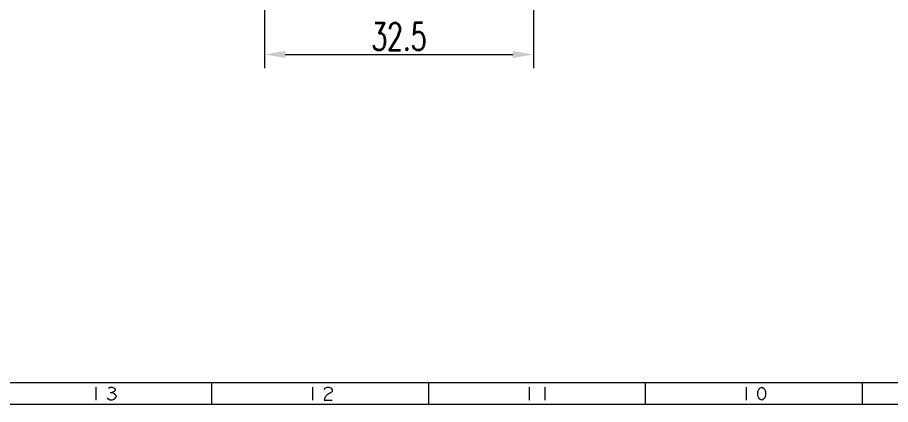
# Model space of a CAD drawing. Header units: millimetres. Extents: x 973 to 1237, y 285 to 472.
# Drawn here: x 1033.1 to 1096.4, y 285.1 to 313.2 of the extents above; entities that cross this region are included whole.
import ezdxf

# ---------------------------------------------------------------- set-up
doc = ezdxf.new("R2010")
doc.units = ezdxf.units.MM
doc.layers.add('尺寸线层', color=3, linetype='Continuous')
doc.layers.add('标准模板层', color=7, linetype='Continuous', lineweight=18)
doc.layers.add('粗实线层', color=7, linetype='Continuous', lineweight=20)
doc.styles.get("Standard").update_dxf_attribs({"font": 'txt', "bigfont": 'gbcbig.shx'})
doc.styles.add('标准', font='txt.shx', dxfattribs={"width": 0.667})
doc.dimstyles.new('小粟', dxfattribs={"dimtxt": 2, "dimasz": 1.5, "dimexe": 1, "dimexo": 0.05, "dimgap": 0.3, "dimtad": 1, "dimdsep": 46, "dimtxsty": 'Standard', "dimcen": 2.5, "dimadec": 0, "dimazin": 0, "dimtfac": 1, "dimtmove": 0, "dimatfit": 3, "dimfxl": 1, "dimlwd": 13, "dimlwe": 13, "dimarcsym": 0})

# ---------------------------------------------------------------- blocks, each defined once
blk = doc.blocks.new('*D567')
at = {"layer": 'DEFPOINTS', "color": 0}
for p in [(1051.047, 324.814), (1070.547, 324.814), (1070.547, 310.482)]:
    blk.add_point(p, dxfattribs=at)
at = {"layer": '尺寸线层', "color": 0, "lineweight": 13}
for p, q in [((1051.047, 324.764), (1051.047, 309.482)), ((1070.547, 324.764), (1070.547, 309.482)), ((1052.547, 310.482), (1069.047, 310.482))]:
    blk.add_line(p, q, dxfattribs=at)
at = {"layer": '尺寸线层', "color": 0}
for points in [[(1052.547, 310.732), (1052.547, 310.232), (1051.047, 310.482)], [(1069.047, 310.732), (1069.047, 310.232), (1070.547, 310.482)]]:
    blk.add_solid(points, dxfattribs=at)
at = {"layer": '尺寸线层', "color": 0, "insert": (1060.797, 311.782), "char_height": 2, "attachment_point": 5, "style": '标准'}
blk.add_mtext('32.5', dxfattribs=at)

msp = doc.modelspace()

# ---------------------------------------------------------------- linework, layer by layer
at = {"layer": '标准模板层'}
msp.add_line((1237.397, 286.698), (977.771, 286.698), dxfattribs=at)
for points in [[(1038.812, 286.385), (1038.812, 285.438)], [(1039.732, 286.305), (1039.872, 286.385), (1040.012, 286.385), (1040.159, 286.305), (1040.225, 286.225), (1040.225, 286.145), (1040.159, 286.072), (1040.012, 285.992), (1040.159, 285.912), (1040.225, 285.832), (1040.299, 285.752), (1040.299, 285.678), (1040.225, 285.598), (1040.159, 285.518), (1040.012, 285.438), (1039.872, 285.438), (1039.732, 285.518), (1039.659, 285.598)], [(1047.24, 285.125), (1047.24, 286.698)], [(1054.527, 286.385), (1054.527, 285.438)], [(1055.374, 286.225), (1055.447, 286.305), (1055.587, 286.385), (1055.734, 286.385), (1055.874, 286.305), (1055.941, 286.225), (1055.941, 286.072), (1055.874, 285.992), (1055.734, 285.912), (1055.587, 285.832), (1055.447, 285.678), (1055.374, 285.438), (1055.941, 285.438)], [(1062.955, 285.125), (1062.955, 286.698)], [(1070.242, 286.385), (1070.242, 285.438)], [(1071.376, 286.385), (1071.376, 285.438)], [(1078.67, 285.125), (1078.67, 286.698)], [(1085.958, 286.385), (1085.958, 285.438)], [(1087.091, 285.438), (1086.951, 285.518), (1086.878, 285.598), (1086.811, 285.752), (1086.811, 286.072), (1086.878, 286.225), (1086.951, 286.305), (1087.091, 286.385), (1087.231, 286.305), (1087.305, 286.225), (1087.371, 286.072), (1087.371, 285.752), (1087.305, 285.598), (1087.231, 285.518), (1087.091, 285.438)], [(1094.385, 285.125), (1094.385, 286.698)], [(1039.872, 285.992), (1040.012, 285.992)]]:
    msp.add_lwpolyline(points, dxfattribs=at)
at = {"layer": '粗实线层'}
msp.add_line((1237.397, 285.125), (973.057, 285.125), dxfattribs=at)

# ---------------------------------------------------------------- dimensions: what is measured, and where the dimension line sits
at = {"layer": '尺寸线层'}
dim = msp.add_linear_dim(base=(1070.547, 310.482), p1=(1051.047, 324.814), p2=(1070.547, 324.814), text='32.5', dimstyle='小粟', override={"dimtxsty": '标准'}, dxfattribs=at)
dim.commit()
dim.dimension.update_dxf_attribs({"geometry": '*D567', "text_midpoint": (1060.797, 310.482), "dimtype": 160})

doc.saveas('drawing.dxf')
